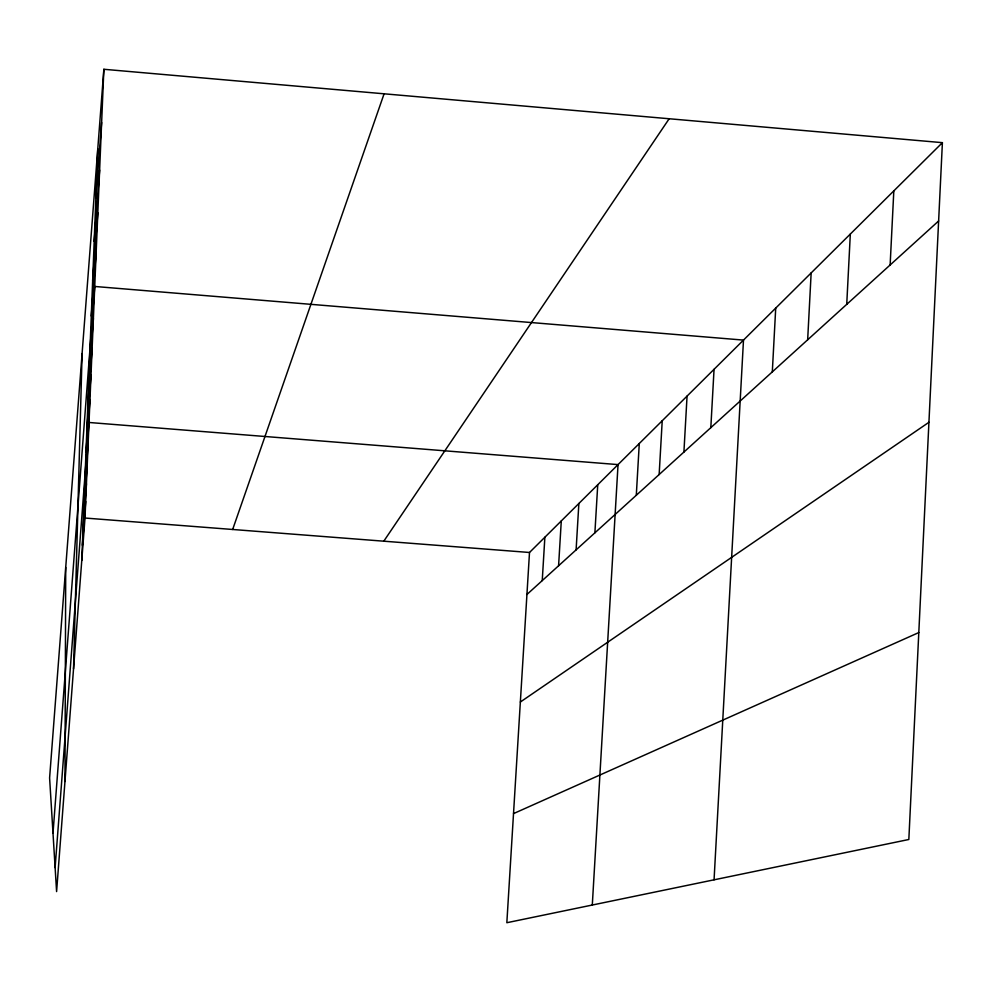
<?xml version="1.0" encoding="UTF-8"?>
<svg xmlns="http://www.w3.org/2000/svg" width="992" height="992" viewBox="0 0 992 992"><rect width="100%" height="100%" fill="white"/><g stroke="black" fill="none" stroke-linecap="round" stroke-linejoin="round"><path stroke-width="1.49" d="M64.964 781.498L65.72 567.424M73.532 668.906L82.1 353.574M81.778 560.43L97.774 148.899M103.862 69.279L49.6 777.926L56.594 891.585L85.002 518.035L103.862 69.279L942.4 142.662L908.833 839.492L506.838 922.721L529.505 552.482L942.4 142.662M890.134 264.976L893.817 190.886M846.734 304.358L850.318 234.05M807.662 339.797L811.158 272.924M714.066 879.805L743.492 340.095L94.736 286.465L52.998 833.255M772.309 371.876L775.719 308.103M683.91 452.079L687.059 396.106M710.818 427.664L714.054 369.309M636.294 495.281L639.282 443.523M659.147 474.548L662.222 420.757M576.104 549.89L578.869 503.477M594.89 532.84L597.742 484.753M592.298 905.026L618.041 464.603L89.02 422.48L55.118 867.603M542.24 580.618L544.868 537.23M558.583 565.775L561.286 520.936M95.877 197.755L101.63 122.5M94.178 241.391L99.634 170.054M92.653 280.612L97.836 212.784M91.276 316.026L96.212 251.398M88.883 377.518L93.397 318.444M87.842 404.376L92.157 347.746M86.887 429.065L91.028 374.666M85.994 451.831L89.987 399.503M84.394 492.999L88.102 444.428M83.675 511.661L87.246 464.802M83.006 529.046L86.44 483.774M82.373 545.253L85.696 501.481M232.661 529.48L384.09 93.806M383.792 541.186L669.166 118.755M526.926 594.493L938.63 220.98M520.341 702.026L928.934 422.294M513.521 813.614L918.803 632.561M85.002 518.035L529.505 552.482"/></g></svg>
